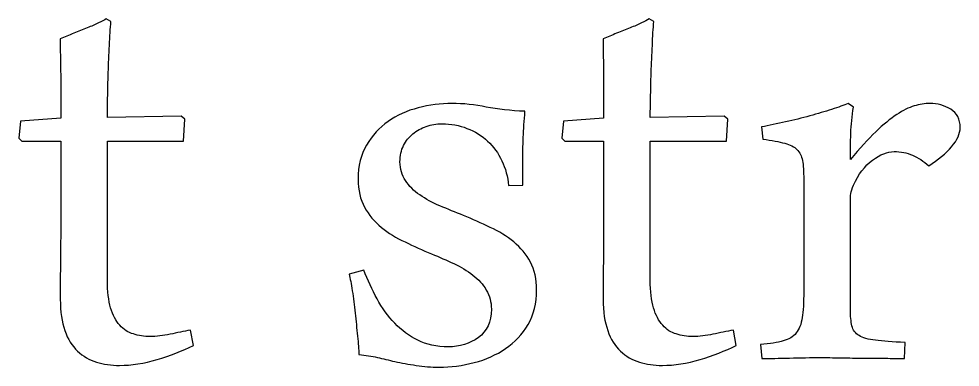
# Model space of a CAD drawing. Extents: x -303 to 288, y -142 to 145.
# Drawn here: x 29.27 to 38.28, y -130.95 to -127.62 of the extents above; entities that cross this region are included whole.
import ezdxf

# ---------------------------------------------------------------- set-up
doc = ezdxf.new("R2010")
doc.units = 0
doc.header["$MEASUREMENT"] = 0
doc.layers.add('LAYER_1', color=7, linetype='CONTINUOUS')

msp = doc.modelspace()

# ---------------------------------------------------------------- linework, layer by layer
at = {"layer": 'LAYER_1', "color": 250}
for points, knots in [([(30.1547, -127.6472), (30.1491, -127.7136), (30.1434, -127.7898), (30.1406, -127.8758), (30.1406, -127.8758), (30.1364, -127.9633), (30.1321, -128.0494), (30.1293, -128.1369), (30.1293, -128.1369), (30.1265, -128.2244), (30.1251, -128.3048), (30.1237, -128.381), (30.1237, -128.381), (30.1223, -128.4572), (30.1208, -128.5179), (30.1208, -128.5645), (30.1208, -128.5645), (30.1208, -128.5645), (30.8278, -128.5518), (30.8278, -128.5518), (30.8278, -128.5518), (30.8278, -128.5518), (30.8617, -128.5814), (30.8617, -128.5814), (30.8617, -128.5814), (30.8617, -128.5814), (30.849, -128.7916), (30.849, -128.7916), (30.849, -128.7916), (30.849, -128.7916), (30.1208, -128.7916), (30.1208, -128.7916), (30.1208, -128.7916), (30.1208, -128.7916), (30.1208, -130.1237), (30.1208, -130.1237), (30.1208, -130.1237), (30.1208, -130.231), (30.1321, -130.3184), (30.1519, -130.3876), (30.1519, -130.3876), (30.1731, -130.4567), (30.2013, -130.5118), (30.2394, -130.5527), (30.2394, -130.5527), (30.2761, -130.595), (30.3198, -130.6232), (30.3692, -130.6374), (30.3692, -130.6374), (30.4186, -130.6529), (30.4722, -130.6613), (30.5301, -130.6613), (30.5301, -130.6613), (30.5907, -130.6613), (30.6542, -130.6543), (30.7206, -130.6402), (30.7206, -130.6402), (30.7869, -130.6261), (30.8518, -130.612), (30.9153, -130.5993), (30.9153, -130.5993), (30.9153, -130.5993), (30.9435, -130.7474), (30.9435, -130.7474), (30.9435, -130.7474), (30.8363, -130.7996), (30.7206, -130.8448), (30.5964, -130.8815), (30.5964, -130.8815), (30.4722, -130.9196), (30.3523, -130.9379), (30.2366, -130.9379), (30.2366, -130.9379), (30.1575, -130.9379), (30.0827, -130.928), (30.0164, -130.9069), (30.0164, -130.9069), (29.9487, -130.8857), (29.888, -130.8504), (29.8358, -130.801), (29.8358, -130.801), (29.7836, -130.7517), (29.7427, -130.6867), (29.7145, -130.6049), (29.7145, -130.6049), (29.6848, -130.5231), (29.6707, -130.4243), (29.6707, -130.3057), (29.6707, -130.3057), (29.6707, -130.3057), (29.6707, -130.1943), (29.6707, -130.1943), (29.6707, -130.1943), (29.6707, -130.1435), (29.6707, -130.0645), (29.6721, -129.9544), (29.6721, -129.9544), (29.6735, -129.8429), (29.6749, -129.6962), (29.6749, -129.5113), (29.6749, -129.5113), (29.6749, -129.5113), (29.6749, -128.7916), (29.6749, -128.7916), (29.6749, -128.7916), (29.6749, -128.7916), (29.3024, -128.7916), (29.3024, -128.7916), (29.3024, -128.7916), (29.3024, -128.7916), (29.2742, -128.7634), (29.2742, -128.7634), (29.2742, -128.7634), (29.2742, -128.7634), (29.2897, -128.6026), (29.2897, -128.6026), (29.2897, -128.6026), (29.2897, -128.6026), (29.6749, -128.5729), (29.6749, -128.5729), (29.6749, -128.5729), (29.6749, -128.5729), (29.6749, -128.23), (29.6749, -128.23), (29.6749, -128.23), (29.6749, -128.1609), (29.6735, -128.0903), (29.6721, -128.0198), (29.6721, -128.0198), (29.6707, -127.9478), (29.6707, -127.8787), (29.6707, -127.8123), (29.6707, -127.8123), (29.7116, -127.7954), (29.7554, -127.7785), (29.7991, -127.7601), (29.7991, -127.7601), (29.8429, -127.7432), (29.8852, -127.7248), (29.9275, -127.7093), (29.9275, -127.7093), (29.9684, -127.6924), (30.0051, -127.6769), (30.0362, -127.6613), (30.0362, -127.6613), (30.0686, -127.6458), (30.0926, -127.6331), (30.1096, -127.6218), (30.1096, -127.6218), (30.1096, -127.6218), (30.1547, -127.6472), (30.1547, -127.6472)], [0, 0, 0, 0, 0.025641, 0.025641, 0.025641, 0.025641, 0.051282, 0.051282, 0.051282, 0.051282, 0.076923, 0.076923, 0.076923, 0.076923, 0.102564, 0.102564, 0.102564, 0.102564, 0.128205, 0.128205, 0.128205, 0.128205, 0.153846, 0.153846, 0.153846, 0.153846, 0.179487, 0.179487, 0.179487, 0.179487, 0.205128, 0.205128, 0.205128, 0.205128, 0.230769, 0.230769, 0.230769, 0.230769, 0.25641, 0.25641, 0.25641, 0.25641, 0.282051, 0.282051, 0.282051, 0.282051, 0.307692, 0.307692, 0.307692, 0.307692, 0.333333, 0.333333, 0.333333, 0.333333, 0.358974, 0.358974, 0.358974, 0.358974, 0.384615, 0.384615, 0.384615, 0.384615, 0.410256, 0.410256, 0.410256, 0.410256, 0.435897, 0.435897, 0.435897, 0.435897, 0.461538, 0.461538, 0.461538, 0.461538, 0.487179, 0.487179, 0.487179, 0.487179, 0.512821, 0.512821, 0.512821, 0.512821, 0.538462, 0.538462, 0.538462, 0.538462, 0.564103, 0.564103, 0.564103, 0.564103, 0.589744, 0.589744, 0.589744, 0.589744, 0.615385, 0.615385, 0.615385, 0.615385, 0.641026, 0.641026, 0.641026, 0.641026, 0.666667, 0.666667, 0.666667, 0.666667, 0.692308, 0.692308, 0.692308, 0.692308, 0.717949, 0.717949, 0.717949, 0.717949, 0.74359, 0.74359, 0.74359, 0.74359, 0.769231, 0.769231, 0.769231, 0.769231, 0.794872, 0.794872, 0.794872, 0.794872, 0.820513, 0.820513, 0.820513, 0.820513, 0.846154, 0.846154, 0.846154, 0.846154, 0.871795, 0.871795, 0.871795, 0.871795, 0.897436, 0.897436, 0.897436, 0.897436, 0.923077, 0.923077, 0.923077, 0.923077, 0.948718, 0.948718, 0.948718, 0.948718, 1, 1, 1, 1]), ([(35.3462, -127.6472), (35.3406, -127.7136), (35.3349, -127.7898), (35.3321, -127.8758), (35.3321, -127.8758), (35.3279, -127.9633), (35.3236, -128.0494), (35.3208, -128.1369), (35.3208, -128.1369), (35.318, -128.2244), (35.3166, -128.3048), (35.3152, -128.381), (35.3152, -128.381), (35.3138, -128.4572), (35.3123, -128.5179), (35.3123, -128.5645), (35.3123, -128.5645), (35.3123, -128.5645), (36.0193, -128.5518), (36.0193, -128.5518), (36.0193, -128.5518), (36.0193, -128.5518), (36.0532, -128.5814), (36.0532, -128.5814), (36.0532, -128.5814), (36.0532, -128.5814), (36.0405, -128.7916), (36.0405, -128.7916), (36.0405, -128.7916), (36.0405, -128.7916), (35.3123, -128.7916), (35.3123, -128.7916), (35.3123, -128.7916), (35.3123, -128.7916), (35.3123, -130.1237), (35.3123, -130.1237), (35.3123, -130.1237), (35.3123, -130.231), (35.3236, -130.3184), (35.3434, -130.3876), (35.3434, -130.3876), (35.3646, -130.4567), (35.3928, -130.5118), (35.4309, -130.5527), (35.4309, -130.5527), (35.4676, -130.595), (35.5113, -130.6232), (35.5607, -130.6374), (35.5607, -130.6374), (35.6101, -130.6529), (35.6637, -130.6613), (35.7216, -130.6613), (35.7216, -130.6613), (35.7822, -130.6613), (35.8457, -130.6543), (35.9121, -130.6402), (35.9121, -130.6402), (35.9784, -130.6261), (36.0433, -130.612), (36.1068, -130.5993), (36.1068, -130.5993), (36.1068, -130.5993), (36.135, -130.7474), (36.135, -130.7474), (36.135, -130.7474), (36.0278, -130.7996), (35.9121, -130.8448), (35.7879, -130.8815), (35.7879, -130.8815), (35.6637, -130.9196), (35.5438, -130.9379), (35.4281, -130.9379), (35.4281, -130.9379), (35.349, -130.9379), (35.2742, -130.928), (35.2079, -130.9069), (35.2079, -130.9069), (35.1402, -130.8857), (35.0795, -130.8504), (35.0273, -130.801), (35.0273, -130.801), (34.9751, -130.7517), (34.9342, -130.6867), (34.906, -130.6049), (34.906, -130.6049), (34.8763, -130.5231), (34.8622, -130.4243), (34.8622, -130.3057), (34.8622, -130.3057), (34.8622, -130.3057), (34.8622, -130.1943), (34.8622, -130.1943), (34.8622, -130.1943), (34.8622, -130.1435), (34.8622, -130.0645), (34.8636, -129.9544), (34.8636, -129.9544), (34.865, -129.8429), (34.8664, -129.6962), (34.8664, -129.5113), (34.8664, -129.5113), (34.8664, -129.5113), (34.8664, -128.7916), (34.8664, -128.7916), (34.8664, -128.7916), (34.8664, -128.7916), (34.4939, -128.7916), (34.4939, -128.7916), (34.4939, -128.7916), (34.4939, -128.7916), (34.4657, -128.7634), (34.4657, -128.7634), (34.4657, -128.7634), (34.4657, -128.7634), (34.4812, -128.6026), (34.4812, -128.6026), (34.4812, -128.6026), (34.4812, -128.6026), (34.8664, -128.5729), (34.8664, -128.5729), (34.8664, -128.5729), (34.8664, -128.5729), (34.8664, -128.23), (34.8664, -128.23), (34.8664, -128.23), (34.8664, -128.1609), (34.865, -128.0903), (34.8636, -128.0198), (34.8636, -128.0198), (34.8622, -127.9478), (34.8622, -127.8787), (34.8622, -127.8123), (34.8622, -127.8123), (34.9031, -127.7954), (34.9469, -127.7785), (34.9906, -127.7601), (34.9906, -127.7601), (35.0344, -127.7432), (35.0767, -127.7248), (35.119, -127.7093), (35.119, -127.7093), (35.1599, -127.6924), (35.1966, -127.6769), (35.2277, -127.6613), (35.2277, -127.6613), (35.2601, -127.6458), (35.2841, -127.6331), (35.3011, -127.6218), (35.3011, -127.6218), (35.3011, -127.6218), (35.3462, -127.6472), (35.3462, -127.6472)], [0, 0, 0, 0, 0.025641, 0.025641, 0.025641, 0.025641, 0.051282, 0.051282, 0.051282, 0.051282, 0.076923, 0.076923, 0.076923, 0.076923, 0.102564, 0.102564, 0.102564, 0.102564, 0.128205, 0.128205, 0.128205, 0.128205, 0.153846, 0.153846, 0.153846, 0.153846, 0.179487, 0.179487, 0.179487, 0.179487, 0.205128, 0.205128, 0.205128, 0.205128, 0.230769, 0.230769, 0.230769, 0.230769, 0.25641, 0.25641, 0.25641, 0.25641, 0.282051, 0.282051, 0.282051, 0.282051, 0.307692, 0.307692, 0.307692, 0.307692, 0.333333, 0.333333, 0.333333, 0.333333, 0.358974, 0.358974, 0.358974, 0.358974, 0.384615, 0.384615, 0.384615, 0.384615, 0.410256, 0.410256, 0.410256, 0.410256, 0.435897, 0.435897, 0.435897, 0.435897, 0.461538, 0.461538, 0.461538, 0.461538, 0.487179, 0.487179, 0.487179, 0.487179, 0.512821, 0.512821, 0.512821, 0.512821, 0.538462, 0.538462, 0.538462, 0.538462, 0.564103, 0.564103, 0.564103, 0.564103, 0.589744, 0.589744, 0.589744, 0.589744, 0.615385, 0.615385, 0.615385, 0.615385, 0.641026, 0.641026, 0.641026, 0.641026, 0.666667, 0.666667, 0.666667, 0.666667, 0.692308, 0.692308, 0.692308, 0.692308, 0.717949, 0.717949, 0.717949, 0.717949, 0.74359, 0.74359, 0.74359, 0.74359, 0.769231, 0.769231, 0.769231, 0.769231, 0.794872, 0.794872, 0.794872, 0.794872, 0.820513, 0.820513, 0.820513, 0.820513, 0.846154, 0.846154, 0.846154, 0.846154, 0.871795, 0.871795, 0.871795, 0.871795, 0.897436, 0.897436, 0.897436, 0.897436, 0.923077, 0.923077, 0.923077, 0.923077, 0.948718, 0.948718, 0.948718, 0.948718, 1, 1, 1, 1]), ([(33.9577, -129.2178), (33.9492, -129.1331), (33.928, -129.0527), (33.8928, -128.9807), (33.8928, -128.9807), (33.8589, -128.9073), (33.8137, -128.8438), (33.7573, -128.7916), (33.7573, -128.7916), (33.7008, -128.7394), (33.6345, -128.6985), (33.5597, -128.6703), (33.5597, -128.6703), (33.4864, -128.6407), (33.4059, -128.6265), (33.3213, -128.6265), (33.3213, -128.6265), (33.2676, -128.6265), (33.2182, -128.635), (33.1703, -128.6519), (33.1703, -128.6519), (33.1209, -128.6675), (33.0785, -128.6915), (33.0419, -128.7225), (33.0419, -128.7225), (33.0038, -128.7521), (32.9741, -128.7902), (32.953, -128.8354), (32.953, -128.8354), (32.9304, -128.8805), (32.9191, -128.9327), (32.9191, -128.9906), (32.9191, -128.9906), (32.9191, -129.0597), (32.9374, -129.119), (32.9713, -129.1698), (32.9713, -129.1698), (33.0052, -129.222), (33.0517, -129.2672), (33.1082, -129.3067), (33.1082, -129.3067), (33.1646, -129.3462), (33.2295, -129.3815), (33.3015, -129.4125), (33.3015, -129.4125), (33.3749, -129.4422), (33.4497, -129.4732), (33.5273, -129.5028), (33.5273, -129.5028), (33.6134, -129.5395), (33.698, -129.5776), (33.7813, -129.6171), (33.7813, -129.6171), (33.8659, -129.6566), (33.9407, -129.7032), (34.0071, -129.7568), (34.0071, -129.7568), (34.0734, -129.8119), (34.1256, -129.8754), (34.1665, -129.9502), (34.1665, -129.9502), (34.206, -130.0235), (34.2258, -130.1124), (34.2258, -130.214), (34.2258, -130.214), (34.2258, -130.3438), (34.199, -130.4553), (34.1439, -130.547), (34.1439, -130.547), (34.0875, -130.6388), (34.0169, -130.7164), (33.928, -130.7771), (33.928, -130.7771), (33.8405, -130.8377), (33.7404, -130.8815), (33.6289, -130.9111), (33.6289, -130.9111), (33.5174, -130.9393), (33.4045, -130.9549), (33.2916, -130.9549), (33.2916, -130.9549), (33.2197, -130.9549), (33.1477, -130.9492), (33.0743, -130.9379), (33.0743, -130.9379), (33.0009, -130.9266), (32.9332, -130.9139), (32.8697, -130.9012), (32.8697, -130.9012), (32.8119, -130.8871), (32.7568, -130.873), (32.7032, -130.8617), (32.7032, -130.8617), (32.6482, -130.849), (32.5903, -130.8406), (32.5268, -130.8349), (32.5268, -130.8349), (32.524, -130.7869), (32.5198, -130.7277), (32.5127, -130.6571), (32.5127, -130.6571), (32.5056, -130.5851), (32.4986, -130.5118), (32.4901, -130.437), (32.4901, -130.437), (32.4817, -130.3636), (32.4718, -130.2916), (32.4633, -130.2239), (32.4633, -130.2239), (32.4534, -130.1576), (32.4421, -130.104), (32.4323, -130.0659), (32.4323, -130.0659), (32.4323, -130.0659), (32.572, -130.0278), (32.572, -130.0278), (32.572, -130.0278), (32.6115, -130.1223), (32.6538, -130.2126), (32.7004, -130.3015), (32.7004, -130.3015), (32.7469, -130.389), (32.8034, -130.4666), (32.8683, -130.5343), (32.8683, -130.5343), (32.9332, -130.6021), (33.0066, -130.6571), (33.0884, -130.698), (33.0884, -130.698), (33.1717, -130.739), (33.269, -130.7601), (33.3819, -130.7601), (33.3819, -130.7601), (33.4906, -130.7601), (33.5851, -130.7305), (33.6684, -130.6712), (33.6684, -130.6712), (33.7502, -130.612), (33.7926, -130.5216), (33.7926, -130.4003), (33.7926, -130.4003), (33.7926, -130.3311), (33.7756, -130.2705), (33.7446, -130.2168), (33.7446, -130.2168), (33.7121, -130.1632), (33.6698, -130.1153), (33.6162, -130.0743), (33.6162, -130.0743), (33.5626, -130.032), (33.5019, -129.9953), (33.4341, -129.9643), (33.4341, -129.9643), (33.3664, -129.9318), (33.2959, -129.9008), (33.2211, -129.8711), (33.2211, -129.8711), (33.1364, -129.8359), (33.0517, -129.7978), (32.9671, -129.7568), (32.9671, -129.7568), (32.8824, -129.7173), (32.8076, -129.6708), (32.7413, -129.6171), (32.7413, -129.6171), (32.675, -129.5635), (32.6214, -129.4986), (32.5804, -129.4252), (32.5804, -129.4252), (32.5395, -129.3504), (32.5183, -129.2601), (32.5183, -129.1557), (32.5183, -129.1557), (32.5183, -129.0287), (32.5452, -128.92), (32.5988, -128.8297), (32.5988, -128.8297), (32.6524, -128.738), (32.7215, -128.6632), (32.8062, -128.604), (32.8062, -128.604), (32.8895, -128.5447), (32.9854, -128.501), (33.0927, -128.4741), (33.0927, -128.4741), (33.2013, -128.4459), (33.3086, -128.4318), (33.4158, -128.4318), (33.4158, -128.4318), (33.5259, -128.4318), (33.6359, -128.4431), (33.7446, -128.4657), (33.7446, -128.4657), (33.8532, -128.4883), (33.976, -128.501), (34.1143, -128.5066), (34.1143, -128.5066), (34.1058, -128.5955), (34.1002, -128.6788), (34.0974, -128.7564), (34.0974, -128.7564), (34.0945, -128.8354), (34.0931, -128.92), (34.0931, -129.0118), (34.0931, -129.0118), (34.0931, -129.0118), (34.0931, -129.2136), (34.0931, -129.2136), (34.0931, -129.2136), (34.0931, -129.2136), (33.9577, -129.2178), (33.9577, -129.2178)], [0, 0, 0, 0, 0.018519, 0.018519, 0.018519, 0.018519, 0.037037, 0.037037, 0.037037, 0.037037, 0.055556, 0.055556, 0.055556, 0.055556, 0.074074, 0.074074, 0.074074, 0.074074, 0.092593, 0.092593, 0.092593, 0.092593, 0.111111, 0.111111, 0.111111, 0.111111, 0.12963, 0.12963, 0.12963, 0.12963, 0.148148, 0.148148, 0.148148, 0.148148, 0.166667, 0.166667, 0.166667, 0.166667, 0.185185, 0.185185, 0.185185, 0.185185, 0.203704, 0.203704, 0.203704, 0.203704, 0.222222, 0.222222, 0.222222, 0.222222, 0.240741, 0.240741, 0.240741, 0.240741, 0.259259, 0.259259, 0.259259, 0.259259, 0.277778, 0.277778, 0.277778, 0.277778, 0.296296, 0.296296, 0.296296, 0.296296, 0.314815, 0.314815, 0.314815, 0.314815, 0.333333, 0.333333, 0.333333, 0.333333, 0.351852, 0.351852, 0.351852, 0.351852, 0.37037, 0.37037, 0.37037, 0.37037, 0.388889, 0.388889, 0.388889, 0.388889, 0.407407, 0.407407, 0.407407, 0.407407, 0.425926, 0.425926, 0.425926, 0.425926, 0.444444, 0.444444, 0.444444, 0.444444, 0.462963, 0.462963, 0.462963, 0.462963, 0.481481, 0.481481, 0.481481, 0.481481, 0.5, 0.5, 0.5, 0.5, 0.518519, 0.518519, 0.518519, 0.518519, 0.537037, 0.537037, 0.537037, 0.537037, 0.555556, 0.555556, 0.555556, 0.555556, 0.574074, 0.574074, 0.574074, 0.574074, 0.592593, 0.592593, 0.592593, 0.592593, 0.611111, 0.611111, 0.611111, 0.611111, 0.62963, 0.62963, 0.62963, 0.62963, 0.648148, 0.648148, 0.648148, 0.648148, 0.666667, 0.666667, 0.666667, 0.666667, 0.685185, 0.685185, 0.685185, 0.685185, 0.703704, 0.703704, 0.703704, 0.703704, 0.722222, 0.722222, 0.722222, 0.722222, 0.740741, 0.740741, 0.740741, 0.740741, 0.759259, 0.759259, 0.759259, 0.759259, 0.777778, 0.777778, 0.777778, 0.777778, 0.796296, 0.796296, 0.796296, 0.796296, 0.814815, 0.814815, 0.814815, 0.814815, 0.833333, 0.833333, 0.833333, 0.833333, 0.851852, 0.851852, 0.851852, 0.851852, 0.87037, 0.87037, 0.87037, 0.87037, 0.888889, 0.888889, 0.888889, 0.888889, 0.907407, 0.907407, 0.907407, 0.907407, 0.925926, 0.925926, 0.925926, 0.925926, 0.944444, 0.944444, 0.944444, 0.944444, 0.962963, 0.962963, 0.962963, 0.962963, 1, 1, 1, 1]), ([(37.7437, -130.8716), (37.6985, -130.8716), (37.6463, -130.8716), (37.5842, -130.8702), (37.5842, -130.8702), (37.5221, -130.8688), (37.4544, -130.8674), (37.3838, -130.8674), (37.3838, -130.8674), (37.3119, -130.8674), (37.2385, -130.8674), (37.1637, -130.866), (37.1637, -130.866), (37.0903, -130.8645), (37.0198, -130.8631), (36.9534, -130.8631), (36.9534, -130.8631), (36.8462, -130.8631), (36.7432, -130.8645), (36.643, -130.8674), (36.643, -130.8674), (36.5442, -130.8702), (36.4553, -130.8716), (36.3791, -130.8716), (36.3791, -130.8716), (36.3791, -130.8716), (36.3664, -130.739), (36.3664, -130.739), (36.3664, -130.739), (36.4567, -130.7305), (36.5301, -130.7192), (36.5837, -130.7037), (36.5837, -130.7037), (36.6374, -130.6896), (36.6783, -130.6642), (36.7079, -130.6275), (36.7079, -130.6275), (36.7361, -130.5922), (36.7559, -130.5428), (36.7658, -130.4807), (36.7658, -130.4807), (36.7742, -130.4186), (36.7799, -130.3354), (36.7799, -130.231), (36.7799, -130.231), (36.7799, -130.231), (36.7799, -129.1599), (36.7799, -129.1599), (36.7799, -129.1599), (36.7799, -129.0823), (36.7757, -129.0216), (36.7672, -128.9779), (36.7672, -128.9779), (36.7587, -128.9342), (36.7418, -128.8989), (36.715, -128.8721), (36.715, -128.8721), (36.6896, -128.8467), (36.6501, -128.8269), (36.5979, -128.8128), (36.5979, -128.8128), (36.5456, -128.7987), (36.4751, -128.7846), (36.3876, -128.7719), (36.3876, -128.7719), (36.3876, -128.7719), (36.3749, -128.6562), (36.3749, -128.6562), (36.3749, -128.6562), (36.4497, -128.6421), (36.5259, -128.6265), (36.6063, -128.6082), (36.6063, -128.6082), (36.6853, -128.5899), (36.763, -128.5715), (36.8377, -128.5503), (36.8377, -128.5503), (36.9125, -128.5292), (36.9817, -128.5094), (37.0466, -128.4883), (37.0466, -128.4883), (37.1115, -128.4671), (37.1637, -128.4487), (37.206, -128.4318), (37.206, -128.4318), (37.206, -128.4318), (37.2554, -128.4657), (37.2554, -128.4657), (37.2554, -128.4657), (37.2413, -128.5503), (37.2328, -128.6364), (37.23, -128.7197), (37.23, -128.7197), (37.2272, -128.8043), (37.2258, -128.8876), (37.2258, -128.9694), (37.2258, -128.9694), (37.3147, -128.8622), (37.3951, -128.7733), (37.4685, -128.7027), (37.4685, -128.7027), (37.5405, -128.6336), (37.6082, -128.5786), (37.6689, -128.5376), (37.6689, -128.5376), (37.7296, -128.4981), (37.7846, -128.4699), (37.8354, -128.4558), (37.8354, -128.4558), (37.8876, -128.4403), (37.937, -128.4318), (37.9864, -128.4318), (37.9864, -128.4318), (38.0583, -128.4318), (38.1247, -128.4502), (38.1853, -128.4868), (38.1853, -128.4868), (38.246, -128.5221), (38.2757, -128.5814), (38.2757, -128.6646), (38.2757, -128.6646), (38.2757, -128.7197), (38.2488, -128.7803), (38.1938, -128.8453), (38.1938, -128.8453), (38.1388, -128.9116), (38.0654, -128.9723), (37.9751, -129.0273), (37.9751, -129.0273), (37.9243, -128.9835), (37.8735, -128.9497), (37.8199, -128.9271), (37.8199, -128.9271), (37.7662, -128.9031), (37.707, -128.8918), (37.6435, -128.8918), (37.6435, -128.8918), (37.58, -128.8918), (37.5108, -128.9186), (37.4375, -128.9737), (37.4375, -128.9737), (37.3627, -129.0287), (37.302, -129.1091), (37.2554, -129.2136), (37.2554, -129.2136), (37.2413, -129.2446), (37.2328, -129.2714), (37.23, -129.294), (37.23, -129.294), (37.2272, -129.318), (37.2258, -129.349), (37.2258, -129.3871), (37.2258, -129.3871), (37.2258, -129.3871), (37.2258, -130.4003), (37.2258, -130.4003), (37.2258, -130.4003), (37.2258, -130.4666), (37.2314, -130.5188), (37.2413, -130.5597), (37.2413, -130.5597), (37.2498, -130.5993), (37.2724, -130.6303), (37.309, -130.6529), (37.309, -130.6529), (37.3443, -130.674), (37.3965, -130.6896), (37.4657, -130.698), (37.4657, -130.698), (37.5348, -130.7065), (37.6294, -130.7136), (37.7507, -130.7192), (37.7507, -130.7192), (37.7507, -130.7192), (37.7437, -130.8716), (37.7437, -130.8716)], [0, 0, 0, 0, 0.022222, 0.022222, 0.022222, 0.022222, 0.044444, 0.044444, 0.044444, 0.044444, 0.066667, 0.066667, 0.066667, 0.066667, 0.088889, 0.088889, 0.088889, 0.088889, 0.111111, 0.111111, 0.111111, 0.111111, 0.133333, 0.133333, 0.133333, 0.133333, 0.155556, 0.155556, 0.155556, 0.155556, 0.177778, 0.177778, 0.177778, 0.177778, 0.2, 0.2, 0.2, 0.2, 0.222222, 0.222222, 0.222222, 0.222222, 0.244444, 0.244444, 0.244444, 0.244444, 0.266667, 0.266667, 0.266667, 0.266667, 0.288889, 0.288889, 0.288889, 0.288889, 0.311111, 0.311111, 0.311111, 0.311111, 0.333333, 0.333333, 0.333333, 0.333333, 0.355556, 0.355556, 0.355556, 0.355556, 0.377778, 0.377778, 0.377778, 0.377778, 0.4, 0.4, 0.4, 0.4, 0.422222, 0.422222, 0.422222, 0.422222, 0.444444, 0.444444, 0.444444, 0.444444, 0.466667, 0.466667, 0.466667, 0.466667, 0.488889, 0.488889, 0.488889, 0.488889, 0.511111, 0.511111, 0.511111, 0.511111, 0.533333, 0.533333, 0.533333, 0.533333, 0.555556, 0.555556, 0.555556, 0.555556, 0.577778, 0.577778, 0.577778, 0.577778, 0.6, 0.6, 0.6, 0.6, 0.622222, 0.622222, 0.622222, 0.622222, 0.644444, 0.644444, 0.644444, 0.644444, 0.666667, 0.666667, 0.666667, 0.666667, 0.688889, 0.688889, 0.688889, 0.688889, 0.711111, 0.711111, 0.711111, 0.711111, 0.733333, 0.733333, 0.733333, 0.733333, 0.755556, 0.755556, 0.755556, 0.755556, 0.777778, 0.777778, 0.777778, 0.777778, 0.8, 0.8, 0.8, 0.8, 0.822222, 0.822222, 0.822222, 0.822222, 0.844444, 0.844444, 0.844444, 0.844444, 0.866667, 0.866667, 0.866667, 0.866667, 0.888889, 0.888889, 0.888889, 0.888889, 0.911111, 0.911111, 0.911111, 0.911111, 0.933333, 0.933333, 0.933333, 0.933333, 0.955556, 0.955556, 0.955556, 0.955556, 1, 1, 1, 1])]:
    msp.add_open_spline(points, degree=3, knots=knots, dxfattribs=at)

doc.saveas('drawing.dxf')
